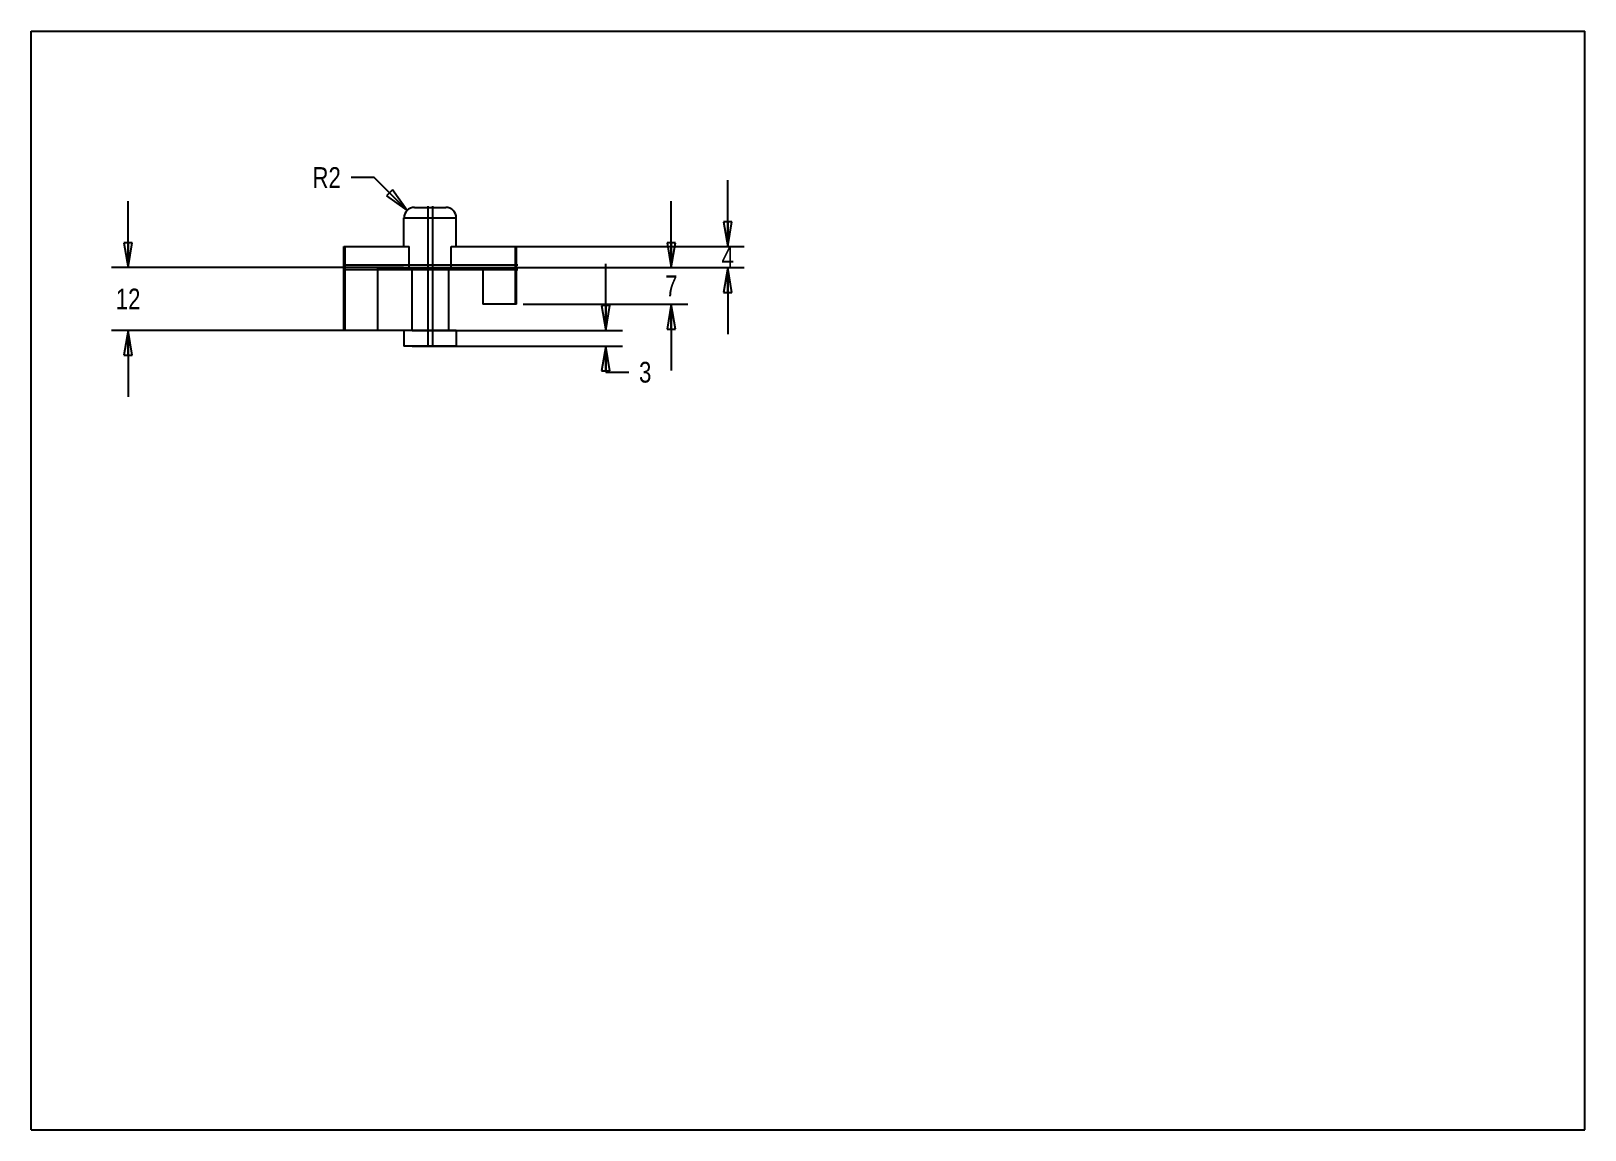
# Model space of a CAD drawing. Header units: inches. Extents: x 0 to 11.7, y 0 to 8.3.
import ezdxf

# ---------------------------------------------------------------- set-up
doc = ezdxf.new("R2010")
doc.units = ezdxf.units.IN
doc.header["$LTSCALE"] = 0.64311
doc.header["$MEASUREMENT"] = 0
doc.layers.get('0').update_dxf_attribs({"linetype": 'CONTINUOUS'})
doc.styles.get("Standard").update_dxf_attribs({"font": 'txt', "width": 0.8})
doc.dimstyles.new('DIMSTYLE_1', dxfattribs={"dimtxt": 0.15625, "dimasz": 0.1875, "dimexe": 0.125, "dimexo": 0.0625, "dimgap": 0.078125, "dimtad": 0, "dimtih": 1, "dimtoh": 1, "dimzin": 4, "dimdsep": 46, "dimtxsty": 'STANDARD', "dimblk": 'CLOSED', "dimblk1": 'CLOSED', "dimblk2": 'CLOSED', "dimcen": 0.09, "dimazin": 1, "dimtfac": 1, "dimtofl": 0, "dimtmove": 0, "dimatfit": 3, "dimldrblk": 'CLOSED', "dimfxl": 1, "dimtolj": 1, "dimtzin": 4, "dimarcsym": 0})
doc.dimstyles.new('DIMSTYLE_2', dxfattribs={"dimtxt": 0.15625, "dimasz": 0.1875, "dimexe": 0.125, "dimexo": 0.0625, "dimgap": 0.09, "dimtad": 0, "dimtih": 1, "dimtoh": 1, "dimzin": 4, "dimdsep": 46, "dimtxsty": 'STANDARD', "dimblk": 'CLOSED', "dimblk1": 'CLOSED', "dimblk2": 'CLOSED', "dimcen": 0.09, "dimazin": 1, "dimtfac": 1, "dimtofl": 0, "dimtmove": 0, "dimatfit": 3, "dimldrblk": 'CLOSED', "dimfxl": 1, "dimtolj": 1, "dimtzin": 4, "dimarcsym": 0})

# ---------------------------------------------------------------- blocks, each defined once
blk = doc.blocks.new('_CLOSED')
at = {"color": 0, "linetype": 'BYBLOCK'}
for p, q in [((0, 0), (-1, 0.167)), ((-1, 0.167), (-1, -0.167)), ((-1, -0.167), (0, 0)), ((-1, 0), (0, 0))]:
    blk.add_line(p, q, dxfattribs=at)
blk = doc.blocks.new('*D0')
at = {"color": 2, "linetype": 'CONTINUOUS'}
for p, q in [((0.73, 6.488), (0.73, 6.988)), ((2.803, 6.488), (0.605, 6.488)), ((2.803, 6.016), (0.605, 6.016)), ((0.73, 6.016), (0.73, 5.516))]:
    blk.add_line(p, q, dxfattribs=at)
at = {"color": 2, "linetype": 'CONTINUOUS', "xscale": 0.1875, "yscale": 0.1875, "zscale": 0.1875}
for p, rotation in [((0.73, 6.488), 270), ((0.73, 6.016), 90)]:
    blk.add_blockref('_CLOSED', p, dxfattribs=dict(at, rotation=rotation))
at = {"color": 2, "linetype": 'CONTINUOUS', "insert": (0.73, 6.33), "char_height": 0.1562, "width": 0.25, "attachment_point": 2, "line_spacing_factor": 0.9}
blk.add_mtext('12', dxfattribs=at)
blk = doc.blocks.new('*D1')
at = {"color": 2, "linetype": 'CONTINUOUS'}
for p, q in [((4.325, 6.016), (4.325, 6.516)), ((2.869, 6.016), (4.45, 6.016)), ((2.869, 5.898), (4.45, 5.898)), ((4.325, 5.898), (4.325, 5.701)), ((4.325, 5.701), (4.497, 5.701))]:
    blk.add_line(p, q, dxfattribs=at)
at = {"color": 2, "linetype": 'CONTINUOUS', "xscale": 0.1875, "yscale": 0.1875, "zscale": 0.1875}
for p, rotation in [((4.325, 6.016), 270), ((4.325, 5.898), 90)]:
    blk.add_blockref('_CLOSED', p, dxfattribs=dict(at, rotation=rotation))
at = {"color": 2, "linetype": 'CONTINUOUS', "insert": (4.575, 5.779), "char_height": 0.156, "width": 0.125, "attachment_point": 1, "line_spacing_factor": 0.9}
blk.add_mtext('3', dxfattribs=at)
blk = doc.blocks.new('*D2')
at = {"color": 2, "linetype": 'CONTINUOUS'}
for p, q in [((5.242, 6.646), (5.242, 7.146)), ((3.223, 6.646), (5.367, 6.646)), ((3.223, 6.488), (5.367, 6.488)), ((5.242, 6.488), (5.242, 5.988))]:
    blk.add_line(p, q, dxfattribs=at)
at = {"color": 2, "linetype": 'CONTINUOUS', "xscale": 0.1875, "yscale": 0.1875, "zscale": 0.1875}
for p, rotation in [((5.242, 6.646), 270), ((5.242, 6.488), 90)]:
    blk.add_blockref('_CLOSED', p, dxfattribs=dict(at, rotation=rotation))
at = {"color": 2, "linetype": 'CONTINUOUS', "insert": (5.242, 6.645), "char_height": 0.156, "width": 0.125, "attachment_point": 2, "line_spacing_factor": 0.9}
blk.add_mtext('4', dxfattribs=at)
blk = doc.blocks.new('*D3')
at = {"color": 2, "linetype": 'CONTINUOUS'}
for p, q in [((4.818, 6.488), (4.818, 6.988)), ((3.704, 6.488), (4.943, 6.488)), ((3.704, 6.213), (4.943, 6.213)), ((4.818, 6.213), (4.818, 5.713))]:
    blk.add_line(p, q, dxfattribs=at)
at = {"color": 2, "linetype": 'CONTINUOUS', "xscale": 0.1875, "yscale": 0.1875, "zscale": 0.1875}
for p, rotation in [((4.818, 6.488), 270), ((4.818, 6.213), 90)]:
    blk.add_blockref('_CLOSED', p, dxfattribs=dict(at, rotation=rotation))
at = {"color": 2, "linetype": 'CONTINUOUS', "insert": (4.818, 6.429), "char_height": 0.156, "width": 0.125, "attachment_point": 2, "line_spacing_factor": 0.9}
blk.add_mtext('7', dxfattribs=at)
blk = doc.blocks.new('*D4')
at = {"color": 2, "linetype": 'CONTINUOUS'}
for p, q in [((2.581, 7.166), (2.409, 7.166)), ((2.829, 6.918), (2.581, 7.166))]:
    blk.add_line(p, q, dxfattribs=at)
at = {"color": 2, "linetype": 'CONTINUOUS', "xscale": 0.1875, "yscale": 0.1875, "zscale": 0.1875, "rotation": 315}
blk.add_blockref('_CLOSED', (2.829, 6.918), dxfattribs=at)
at = {"color": 2, "linetype": 'CONTINUOUS', "insert": (2.331, 7.244), "char_height": 0.1562, "width": 0.25, "attachment_point": 3, "line_spacing_factor": 0.9}
blk.add_mtext('R2', dxfattribs=at)

msp = doc.modelspace()

# ---------------------------------------------------------------- linework, layer by layer
at = {"color": 7, "linetype": 'CONTINUOUS'}
for p, q in [((0, 0), (0, 8.268)), ((0, 8.268), (11.693, 8.268)), ((11.693, 0), (11.693, 8.268)), ((2.885, 6.941), (3.121, 6.941)), ((3.021, 6.95), (3.021, 5.889)), ((2.806, 6.646), (2.806, 6.862)), ((2.806, 6.862), (3.2, 6.862)), ((3.2, 6.646), (3.2, 6.862)), ((2.354, 6.016), (2.354, 6.646)), ((2.354, 6.646), (2.846, 6.646)), ((2.364, 6.016), (2.364, 6.646)), ((2.846, 6.488), (2.846, 6.646)), ((3.161, 6.488), (3.161, 6.646)), ((3.161, 6.646), (3.653, 6.646)), ((3.642, 6.646), (3.642, 6.213)), ((3.653, 6.213), (3.653, 6.646)), ((3.662, 6.506), (2.345, 6.506)), ((2.607, 6.488), (2.607, 6.016)), ((2.607, 6.488), (3.399, 6.488)), ((2.865, 6.488), (2.865, 6.016)), ((3.141, 6.488), (3.141, 6.016)), ((3.399, 6.488), (3.399, 6.213)), ((3.653, 6.213), (3.399, 6.213)), ((2.607, 6.016), (2.354, 6.016)), ((3.2, 6.016), (2.806, 6.016)), ((2.806, 6.016), (2.806, 5.898)), ((3.2, 6.016), (3.2, 5.898)), ((3.2, 5.898), (2.806, 5.898)), ((0, 0), (11.693, 0))]:
    msp.add_line(p, q, dxfattribs=at)
at = {"color": 9, "linetype": 'CONTINUOUS'}
for p, q in [((2.986, 6.95), (2.986, 5.889)), ((3.662, 6.471), (2.345, 6.471))]:
    msp.add_line(p, q, dxfattribs=at)
at = {"color": 7, "linetype": 'CONTINUOUS'}
for centre, start, end in [((2.885, 6.862), 90, 180), ((3.121, 6.862), 0, 90)]:
    msp.add_arc(centre, 0.0787, start, end, dxfattribs=at)

# ---------------------------------------------------------------- dimensions: what is measured, and where the dimension line sits
at = {"color": 2, "linetype": 'CONTINUOUS'}
dim = msp.add_radius_dim(center=(2.885, 6.862), mpoint=(2.829, 6.918), text='R<>', dimstyle='DIMSTYLE_2', override={"dimpost": '<>'}, dxfattribs=at)
dim.commit()
dim.dimension.update_dxf_attribs({"geometry": '*D4', "text_midpoint": (2.206, 7.166), "dimtype": 164})
for base, p1, p2, angle, picture, middle in [((5.242, 6.646), (3.161, 6.488), (3.161, 6.646), 90, '*D2', (5.246, 6.567)), ((0.73, 6.016), (2.865, 6.488), (2.865, 6.016), 270, '*D0', (0.746, 6.252)), ((4.8179, 6.2129), (3.6419, 6.4885), (3.6419, 6.2129), 270, '*D3', (4.8179, 6.3507)), ((4.325, 5.898), (2.806, 6.016), (2.806, 5.898), 270, '*D1', (4.642, 5.701))]:
    dim = msp.add_linear_dim(base=base, p1=p1, p2=p2, angle=angle, dimstyle='DIMSTYLE_1', dxfattribs=at)
    dim.commit()
    dim.dimension.update_dxf_attribs({"geometry": picture, "text_midpoint": middle, "dimtype": 160})

doc.saveas('drawing.dxf')
